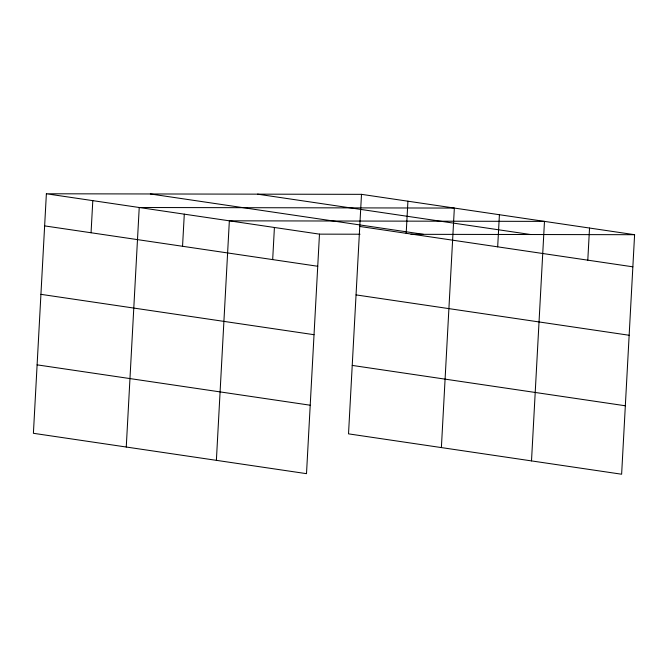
<?xml version="1.0" encoding="UTF-8"?>
<svg xmlns="http://www.w3.org/2000/svg" width="668" height="668" viewBox="0 0 668 668"><rect width="100%" height="100%" fill="white"/><g stroke="black" fill="none" stroke-linecap="round" stroke-linejoin="round"><path stroke-width="1" d="M46.376 193.778L33.4 433.298L306.503 473.662L319.479 234.142L46.376 193.778L361.497 194.338L634.6 234.702L621.624 474.222L348.521 433.858L361.497 194.338M91.057 232.756L92.802 200.642M126.26 447.017L139.228 207.506L454.349 208.065L441.381 447.577M182.548 246.283L184.293 214.161M216.382 460.344L229.349 220.824L544.478 221.384L531.503 460.903M272.678 259.601L274.414 227.487M406.186 233.316L407.923 201.202M497.677 246.843L499.413 214.72M587.798 260.161L589.535 228.047M319.479 234.142L360.035 234.218M410.987 234.309L634.6 234.702M257.506 194.154L530.609 234.518M150.358 193.962L423.47 234.334M359.751 226.452L632.863 266.824M44.631 225.893L317.743 266.265M356.044 294.897L629.156 335.261M40.923 294.337L314.035 334.701M352.228 365.413L625.332 405.777M37.107 364.853L310.211 405.217"/></g></svg>
